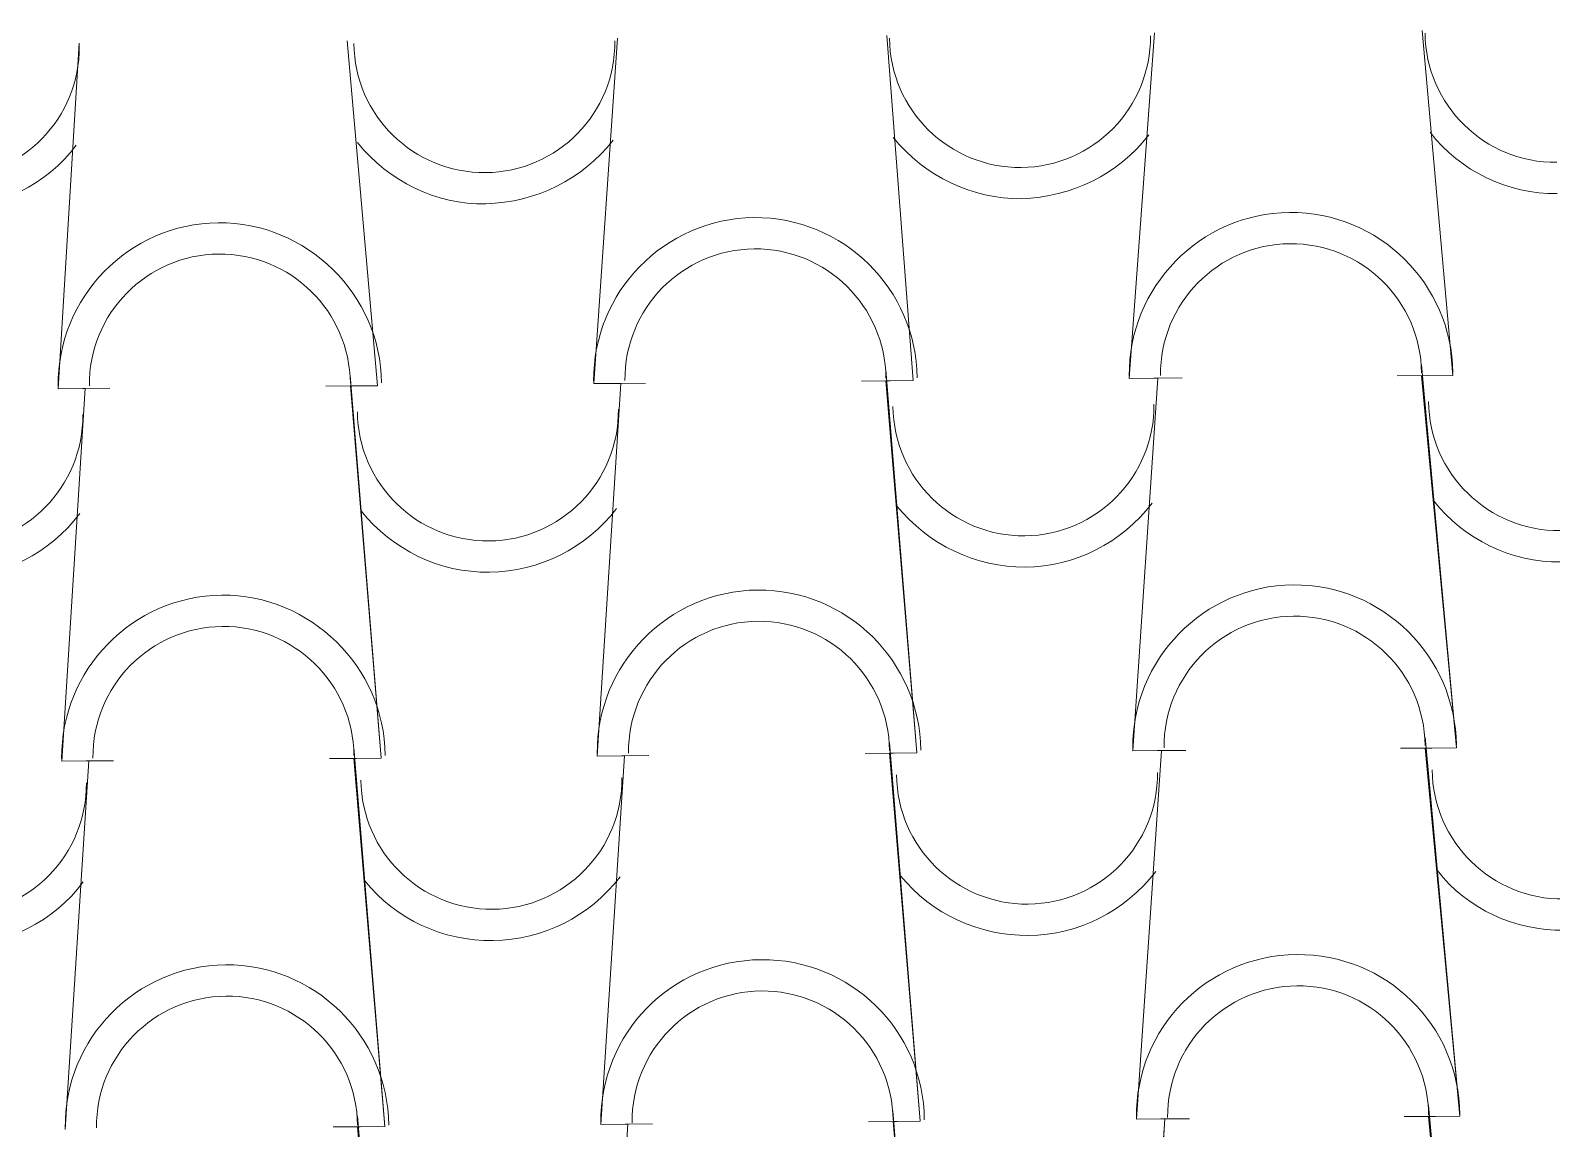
# Model space of a CAD drawing. Header units: millimetres. Extents: x 36985 to 49607, y -23856 to -17842.
# Drawn here: x 44592 to 45503, y -19212 to -18554 of the extents above; entities that cross this region are included whole.
import ezdxf

# ---------------------------------------------------------------- set-up
doc = ezdxf.new("R2010")
doc.units = ezdxf.units.MM
doc.layers.add('A-COB-___-___-EXI', color=250, linetype='Continuous', lineweight=25)

msp = doc.modelspace()

# ---------------------------------------------------------------- linework, layer by layer
at = {"layer": 'A-COB-___-___-EXI', "color": 18, "lineweight": 9}
for p, q in [((45265.05, -18762.49), (45282.15, -18762.33)), ((45429.57, -18760.91), (45410.84, -18761.09)), ((45425.5, -18760.95), (45444.23, -18760.77)), ((44623.26, -18768.66), (44639.55, -18768.51)), ((44785.34, -18767.11), (44769.05, -18767.26)), ((44625.4, -18991.82), (44641.69, -18991.67)), ((44946.3, -18988.74), (44962.59, -18988.58)), ((44789.6, -19210.98), (44773.31, -19211.14)), ((44787.97, -19211), (44804.26, -19210.84)), ((44948.42, -19209.46), (44964.71, -19209.3)), ((45111.31, -19207.89), (45094.21, -19208.05)), ((45256.78, -19427.23), (45271.76, -19206.35))]:
    msp.add_line(p, q, dxfattribs=at)
at = {"layer": 'A-COB-___-___-EXI', "color": 18, "lineweight": 9, "flags": 128}
for points in [[(45265.5, -18555.6), (45250.39, -18762.63), (45267.49, -18762.47), (45250.39, -18762.63), (45265.5, -18555.6), (45250.39, -18762.63), (45267.49, -18762.47), (45252.54, -18985.79), (45269.64, -18985.63), (45252.54, -18985.79), (45269.64, -18985.63), (45254.66, -19206.51), (45271.76, -19206.35), (45256.78, -19427.23), (45271.76, -19206.35), (45254.66, -19206.51), (45271.76, -19206.35), (45254.66, -19206.51)], [(45425.95, -18554.05), (45444.23, -18760.77), (45425.5, -18760.95), (45444.23, -18760.77), (45425.5, -18760.95), (45444.23, -18760.77), (45425.95, -18554.05), (45444.23, -18760.77), (45425.5, -18760.95), (45446.38, -18983.93), (45427.64, -18984.11), (45446.38, -18983.93), (45427.64, -18984.11), (45446.38, -18983.93), (45427.64, -18984.11), (45446.38, -18983.93), (45427.64, -18984.11), (45446.38, -18983.93), (45427.64, -18984.11), (45446.38, -18983.93), (45425.44, -18754.43), (45446.38, -18983.93), (45427.64, -18984.11), (45448.5, -19204.65), (45429.77, -19204.83), (45448.5, -19204.65), (45429.77, -19204.83), (45448.5, -19204.65), (45427.64, -18984.11), (45446.38, -18983.93), (45427.64, -18984.11)], [(44612.87, -19212.68), (44627.03, -18991.81), (44610.74, -18991.97), (44624.89, -18768.65), (44608.6, -18768.8), (44621.27, -18561.79), (44608.6, -18768.8), (44624.89, -18768.65), (44610.74, -18991.97), (44627.03, -18991.81), (44610.74, -18991.97)], [(44806.39, -19431.56), (44787.91, -19204.48), (44806.39, -19431.56), (44787.97, -19211), (44804.26, -19210.84), (44785.79, -18983.77), (44804.26, -19210.84), (44787.97, -19211), (44804.26, -19210.84), (44787.97, -19211), (44804.26, -19210.84), (44785.85, -18990.28), (44802.14, -18990.13), (44785.85, -18990.28), (44802.14, -18990.13), (44785.85, -18990.28), (44802.14, -18990.13), (44783.71, -18767.12), (44800, -18766.96), (44781.72, -18560.25), (44800, -18766.96), (44783.71, -18767.12), (44800, -18766.96), (44783.71, -18767.12)], [(44943.79, -18558.69), (44929.49, -18765.72), (44945.78, -18765.56), (44929.49, -18765.72), (44943.79, -18558.69), (44929.49, -18765.72), (44945.78, -18765.56), (44931.64, -18988.88), (44947.93, -18988.72), (44931.64, -18988.88), (44947.93, -18988.72), (44933.76, -19209.6), (44950.05, -19209.44), (44935.88, -19430.32), (44950.05, -19209.44), (44933.76, -19209.6), (44950.05, -19209.44), (44933.76, -19209.6), (44950.05, -19209.44), (44935.88, -19430.32), (44950.05, -19209.44), (44933.76, -19209.6), (44947.93, -18988.72), (44931.64, -18988.88), (44945.78, -18765.56), (44929.49, -18765.72), (44943.79, -18558.69), (44929.49, -18765.72), (44945.78, -18765.56), (44929.49, -18765.72), (44945.78, -18765.56), (44931.64, -18988.88), (44947.93, -18988.72), (44933.76, -19209.6), (44950.05, -19209.44), (44933.76, -19209.6), (44947.93, -18988.72), (44931.64, -18988.88), (44947.93, -18988.72), (44931.64, -18988.88), (44947.93, -18988.72)], [(45105.06, -18557.14), (45120.89, -18763.88), (45104.6, -18764.04), (45120.89, -18763.88), (45105.06, -18557.14), (45120.89, -18763.88), (45104.6, -18764.04), (45123.04, -18987.04), (45106.75, -18987.2), (45123.04, -18987.04), (45106.75, -18987.2), (45123.04, -18987.04), (45106.75, -18987.2), (45123.04, -18987.04), (45106.75, -18987.2), (45125.16, -19207.76), (45108.87, -19207.91), (45125.16, -19207.76), (45108.87, -19207.91), (45125.16, -19207.76), (45106.69, -18980.68), (45125.16, -19207.76), (45108.87, -19207.91), (45127.28, -19428.47), (45108.81, -19201.4), (45127.28, -19428.47), (45108.81, -19201.4)], [(44785.85, -18990.28), (44802.14, -18990.13), (44783.64, -18760.61), (44802.14, -18990.13), (44785.85, -18990.28), (44802.14, -18990.13), (44785.85, -18990.28), (44802.14, -18990.13), (44783.64, -18760.61)], [(44945.78, -18765.56), (44931.64, -18988.88), (44947.93, -18988.72), (44931.64, -18988.88), (44945.78, -18765.56), (44929.49, -18765.72), (44945.78, -18765.56), (44929.49, -18765.72)], [(45120.89, -18763.88), (45104.6, -18764.04), (45120.89, -18763.88), (45104.6, -18764.04), (45123.04, -18987.04), (45106.75, -18987.2), (45123.04, -18987.04), (45106.75, -18987.2), (45123.04, -18987.04), (45104.54, -18757.52), (45123.04, -18987.04), (45106.75, -18987.2), (45123.04, -18987.04), (45104.54, -18757.52)], [(45250.39, -18762.63), (45267.49, -18762.47), (45250.39, -18762.63), (45267.49, -18762.47), (45252.54, -18985.79), (45269.64, -18985.63), (45254.66, -19206.51), (45271.76, -19206.35), (45254.66, -19206.51), (45269.64, -18985.63), (45252.54, -18985.79), (45269.64, -18985.63), (45252.54, -18985.79)], [(45269.64, -18985.63), (45252.54, -18985.79), (45269.64, -18985.63), (45254.66, -19206.51), (45271.76, -19206.35), (45254.66, -19206.51), (45271.76, -19206.35), (45256.78, -19427.23), (45271.76, -19206.35), (45254.66, -19206.51), (45269.64, -18985.63), (45252.54, -18985.79), (45269.64, -18985.63), (45252.54, -18985.79), (45267.49, -18762.47)], [(44612.87, -19212.68), (44627.03, -18991.81), (44610.74, -18991.97), (44627.03, -18991.81), (44610.74, -18991.97), (44624.89, -18768.65), (44608.6, -18768.8), (44624.89, -18768.65), (44608.6, -18768.8), (44624.89, -18768.65), (44610.74, -18991.97), (44627.03, -18991.81), (44610.74, -18991.97), (44627.03, -18991.81), (44612.87, -19212.68)], [(45106.69, -18980.68), (45125.16, -19207.76), (45108.87, -19207.91), (45125.16, -19207.76), (45108.87, -19207.91)], [(45429.7, -19198.31), (45450.62, -19425.37), (45429.77, -19204.83), (45448.5, -19204.65), (45427.58, -18977.6), (45448.5, -19204.65), (45427.58, -18977.6)], [(44787.48, -18990.27), (44771.19, -18990.42), (44787.48, -18990.27), (44771.19, -18990.42)], [(45092.09, -18987.34), (45109.19, -18987.17), (45092.09, -18987.34), (45109.19, -18987.17), (45092.09, -18987.34), (45109.19, -18987.17)], [(45450.62, -19425.37), (45429.7, -19198.31), (45450.62, -19425.37), (45429.77, -19204.83), (45448.5, -19204.65), (45429.77, -19204.83), (45448.5, -19204.65), (45429.77, -19204.83), (45448.5, -19204.65)]]:
    msp.add_lwpolyline(points, dxfattribs=at)
for points in [[(44621.27, -18561.79), (44608.6, -18768.8), (44624.89, -18768.65), (44608.6, -18768.8)], [(44781.72, -18560.25), (44800, -18766.96), (44783.71, -18767.12), (44800, -18766.96), (44783.71, -18767.12), (44800, -18766.96)], [(45105.06, -18557.14), (45120.89, -18763.88), (45104.6, -18764.04), (45120.89, -18763.88), (45104.6, -18764.04), (45120.89, -18763.88)], [(44960.44, -18765.42), (44944.15, -18765.58)], [(45089.94, -18764.18), (45107.05, -18764.01)], [(45412.98, -18984.25), (45431.72, -18984.07), (45412.98, -18984.25), (45431.72, -18984.07)], [(45284.3, -18985.49), (45267.2, -18985.65)], [(45286.42, -19206.21), (45269.32, -19206.37)], [(45415.11, -19204.97), (45433.84, -19204.79)]]:
    msp.add_lwpolyline(points, close=True, dxfattribs=at)
at = {"layer": 'A-COB-___-___-EXI', "color": 18, "lineweight": 9}
for points in [[(45427.6, -18555.67), (45428.01, -18598.83), (45463.37, -18633.52), (45506.54, -18633.1)], [(45427.6, -18555.67), (45428.01, -18598.83), (45463.37, -18633.52), (45506.54, -18633.1)], [(44785.81, -18561.84), (44786.22, -18605.01), (44821.58, -18639.69), (44864.75, -18639.27)], [(44785.81, -18561.84), (44786.22, -18605.01), (44821.58, -18639.69), (44864.75, -18639.27)], [(44785.81, -18561.84), (44786.22, -18605.01), (44821.58, -18639.69), (44864.75, -18639.27)], [(45106.7, -18558.75), (45107.12, -18601.92), (45142.47, -18636.6), (45185.64, -18636.19)], [(45106.7, -18558.75), (45107.12, -18601.92), (45142.47, -18636.6), (45185.64, -18636.19)], [(45106.7, -18558.75), (45107.12, -18601.92), (45142.47, -18636.6), (45185.64, -18636.19)], [(45108.9, -18618.19), (45127.86, -18641.63), (45156.5, -18655.2), (45185.82, -18654.92)], [(45108.9, -18618.19), (45127.86, -18641.63), (45156.5, -18655.2), (45185.82, -18654.92)], [(45108.9, -18618.19), (45127.86, -18641.63), (45156.5, -18655.2), (45185.82, -18654.92)], [(45430.61, -18615.1), (45448.76, -18638.55), (45477.4, -18652.12), (45506.72, -18651.84)], [(45430.61, -18615.1), (45448.76, -18638.55), (45477.4, -18652.12), (45506.72, -18651.84)], [(44788.01, -18621.28), (44806.97, -18644.72), (44834.79, -18658.3), (44864.93, -18658.01)], [(44788.01, -18621.28), (44806.97, -18644.72), (44834.79, -18658.3), (44864.93, -18658.01)], [(44788.01, -18621.28), (44806.97, -18644.72), (44834.79, -18658.3), (44864.93, -18658.01)], [(45444.21, -18759.14), (45443.71, -18706.2), (45400.12, -18662.64), (45346.36, -18663.15)], [(45444.21, -18759.14), (45443.71, -18706.2), (45400.12, -18662.64), (45346.36, -18663.15)], [(45444.21, -18759.14), (45443.71, -18706.2), (45400.12, -18662.64), (45346.36, -18663.15)], [(45444.21, -18759.14), (45443.71, -18706.2), (45400.12, -18662.64), (45346.36, -18663.15)], [(45444.21, -18759.14), (45443.71, -18706.2), (45400.12, -18662.64), (45346.36, -18663.15)], [(45444.21, -18759.14), (45443.71, -18706.2), (45400.12, -18662.64), (45346.36, -18663.15)], [(44802.42, -18765.31), (44801.91, -18712.37), (44757.51, -18668.81), (44704.57, -18669.32)], [(44802.42, -18765.31), (44801.91, -18712.37), (44757.51, -18668.81), (44704.57, -18669.32)], [(44802.42, -18765.31), (44801.91, -18712.37), (44757.51, -18668.81), (44704.57, -18669.32)], [(44802.42, -18765.31), (44801.91, -18712.37), (44757.51, -18668.81), (44704.57, -18669.32)], [(44802.42, -18765.31), (44801.91, -18712.37), (44757.51, -18668.81), (44704.57, -18669.32)], [(44802.42, -18765.31), (44801.91, -18712.37), (44757.51, -18668.81), (44704.57, -18669.32)], [(44802.42, -18765.31), (44801.91, -18712.37), (44757.51, -18668.81), (44704.57, -18669.32)], [(44802.42, -18765.31), (44801.91, -18712.37), (44757.51, -18668.81), (44704.57, -18669.32)], [(45123.32, -18762.23), (45122.81, -18709.29), (45079.22, -18665.72), (45025.47, -18666.24)], [(45123.32, -18762.23), (45122.81, -18709.29), (45079.22, -18665.72), (45025.47, -18666.24)], [(45123.32, -18762.23), (45122.81, -18709.29), (45079.22, -18665.72), (45025.47, -18666.24)], [(45123.32, -18762.23), (45122.81, -18709.29), (45079.22, -18665.72), (45025.47, -18666.24)], [(45123.32, -18762.23), (45122.81, -18709.29), (45079.22, -18665.72), (45025.47, -18666.24)], [(45123.32, -18762.23), (45122.81, -18709.29), (45079.22, -18665.72), (45025.47, -18666.24)], [(45123.32, -18762.23), (45122.81, -18709.29), (45079.22, -18665.72), (45025.47, -18666.24)], [(45123.32, -18762.23), (45122.81, -18709.29), (45079.22, -18665.72), (45025.47, -18666.24)], [(45123.32, -18762.23), (45122.81, -18709.29), (45079.22, -18665.72), (45025.47, -18666.24)], [(45123.32, -18762.23), (45122.81, -18709.29), (45079.22, -18665.72), (45025.47, -18666.24)], [(45425.48, -18759.32), (45425.07, -18716.15), (45389.71, -18681.47), (45346.54, -18681.89)], [(45425.48, -18759.32), (45425.07, -18716.15), (45389.71, -18681.47), (45346.54, -18681.89)], [(45425.48, -18759.32), (45425.07, -18716.15), (45389.71, -18681.47), (45346.54, -18681.89)], [(45425.48, -18759.32), (45425.07, -18716.15), (45389.71, -18681.47), (45346.54, -18681.89)], [(45425.48, -18759.32), (45425.07, -18716.15), (45389.71, -18681.47), (45346.54, -18681.89)], [(45425.48, -18759.32), (45425.07, -18716.15), (45389.71, -18681.47), (45346.54, -18681.89)], [(44783.69, -18765.49), (44783.28, -18722.33), (44747.92, -18687.64), (44704.75, -18688.06)], [(44783.69, -18765.49), (44783.28, -18722.33), (44747.92, -18687.64), (44704.75, -18688.06)], [(44783.69, -18765.49), (44783.28, -18722.33), (44747.92, -18687.64), (44704.75, -18688.06)], [(44783.69, -18765.49), (44783.28, -18722.33), (44747.92, -18687.64), (44704.75, -18688.06)], [(44783.69, -18765.49), (44783.28, -18722.33), (44747.92, -18687.64), (44704.75, -18688.06)], [(44783.69, -18765.49), (44783.28, -18722.33), (44747.92, -18687.64), (44704.75, -18688.06)], [(44783.69, -18765.49), (44783.28, -18722.33), (44747.92, -18687.64), (44704.75, -18688.06)], [(44783.69, -18765.49), (44783.28, -18722.33), (44747.92, -18687.64), (44704.75, -18688.06)], [(45104.59, -18762.41), (45104.17, -18719.24), (45068.81, -18684.56), (45025.65, -18684.97)], [(45104.59, -18762.41), (45104.17, -18719.24), (45068.81, -18684.56), (45025.65, -18684.97)], [(45104.59, -18762.41), (45104.17, -18719.24), (45068.81, -18684.56), (45025.65, -18684.97)], [(45104.59, -18762.41), (45104.17, -18719.24), (45068.81, -18684.56), (45025.65, -18684.97)], [(45104.59, -18762.41), (45104.17, -18719.24), (45068.81, -18684.56), (45025.65, -18684.97)], [(45104.59, -18762.41), (45104.17, -18719.24), (45068.81, -18684.56), (45025.65, -18684.97)], [(45104.59, -18762.41), (45104.17, -18719.24), (45068.81, -18684.56), (45025.65, -18684.97)], [(45104.59, -18762.41), (45104.17, -18719.24), (45068.81, -18684.56), (45025.65, -18684.97)], [(45104.59, -18762.41), (45104.17, -18719.24), (45068.81, -18684.56), (45025.65, -18684.97)], [(45104.59, -18762.41), (45104.17, -18719.24), (45068.81, -18684.56), (45025.65, -18684.97)], [(44787.93, -18782.56), (44788.34, -18825.72), (44823.7, -18860.41), (44866.87, -18859.99)], [(44787.93, -18782.56), (44788.34, -18825.72), (44823.7, -18860.41), (44866.87, -18859.99)], [(45108.82, -18779.47), (45109.24, -18822.64), (45144.6, -18857.32), (45187.76, -18856.91)], [(45429.72, -18776.39), (45430.13, -18819.55), (45465.49, -18854.24), (45508.66, -18853.82)], [(45432.73, -18835.82), (45450.88, -18859.26), (45479.52, -18872.84), (45508.84, -18872.55)], [(45432.73, -18835.82), (45450.88, -18859.26), (45479.52, -18872.84), (45508.84, -18872.55)], [(44790.13, -18842), (44809.09, -18865.44), (44836.91, -18879.01), (44867.05, -18878.72)], [(44790.13, -18842), (44809.09, -18865.44), (44836.91, -18879.01), (44867.05, -18878.72)], [(44790.13, -18842), (44809.09, -18865.44), (44836.91, -18879.01), (44867.05, -18878.72)], [(45111.02, -18838.91), (45129.98, -18862.35), (45158.62, -18875.92), (45187.94, -18875.64)], [(45111.02, -18838.91), (45129.98, -18862.35), (45158.62, -18875.92), (45187.94, -18875.64)], [(45111.02, -18838.91), (45129.98, -18862.35), (45158.62, -18875.92), (45187.94, -18875.64)], [(44804.57, -18988.47), (44804.06, -18935.53), (44759.66, -18891.98), (44706.72, -18892.48)], [(44804.57, -18988.47), (44804.06, -18935.53), (44759.66, -18891.98), (44706.72, -18892.48)], [(44804.57, -18988.47), (44804.06, -18935.53), (44759.66, -18891.98), (44706.72, -18892.48)], [(44804.57, -18988.47), (44804.06, -18935.53), (44759.66, -18891.98), (44706.72, -18892.48)], [(44804.57, -18988.47), (44804.06, -18935.53), (44759.66, -18891.98), (44706.72, -18892.48)], [(44804.57, -18988.47), (44804.06, -18935.53), (44759.66, -18891.98), (44706.72, -18892.48)], [(44804.57, -18988.47), (44804.06, -18935.53), (44759.66, -18891.98), (44706.72, -18892.48)], [(44804.57, -18988.47), (44804.06, -18935.53), (44759.66, -18891.98), (44706.72, -18892.48)], [(44804.57, -18988.47), (44804.06, -18935.53), (44759.66, -18891.98), (44706.72, -18892.48)], [(44804.57, -18988.47), (44804.06, -18935.53), (44759.66, -18891.98), (44706.72, -18892.48)], [(45125.47, -18985.39), (45124.96, -18932.45), (45081.37, -18888.88), (45027.61, -18889.4)], [(45125.47, -18985.39), (45124.96, -18932.45), (45081.37, -18888.88), (45027.61, -18889.4)], [(45125.47, -18985.39), (45124.96, -18932.45), (45081.37, -18888.88), (45027.61, -18889.4)], [(45125.47, -18985.39), (45124.96, -18932.45), (45081.37, -18888.88), (45027.61, -18889.4)], [(45125.47, -18985.39), (45124.96, -18932.45), (45081.37, -18888.88), (45027.61, -18889.4)], [(45125.47, -18985.39), (45124.96, -18932.45), (45081.37, -18888.88), (45027.61, -18889.4)], [(45125.47, -18985.39), (45124.96, -18932.45), (45081.37, -18888.88), (45027.61, -18889.4)], [(45125.47, -18985.39), (45124.96, -18932.45), (45081.37, -18888.88), (45027.61, -18889.4)], [(45125.47, -18985.39), (45124.96, -18932.45), (45081.37, -18888.88), (45027.61, -18889.4)], [(45125.47, -18985.39), (45124.96, -18932.45), (45081.37, -18888.88), (45027.61, -18889.4)], [(45125.47, -18985.39), (45124.96, -18932.45), (45081.37, -18888.88), (45027.61, -18889.4)], [(45125.47, -18985.39), (45124.96, -18932.45), (45081.37, -18888.88), (45027.61, -18889.4)], [(45125.47, -18985.39), (45124.96, -18932.45), (45081.37, -18888.88), (45027.61, -18889.4)], [(45446.36, -18982.3), (45445.85, -18929.36), (45402.26, -18885.8), (45348.51, -18886.31)], [(45446.36, -18982.3), (45445.85, -18929.36), (45402.26, -18885.8), (45348.51, -18886.31)], [(45446.36, -18982.3), (45445.85, -18929.36), (45402.26, -18885.8), (45348.51, -18886.31)], [(45446.36, -18982.3), (45445.85, -18929.36), (45402.26, -18885.8), (45348.51, -18886.31)], [(45446.36, -18982.3), (45445.85, -18929.36), (45402.26, -18885.8), (45348.51, -18886.31)], [(45446.36, -18982.3), (45445.85, -18929.36), (45402.26, -18885.8), (45348.51, -18886.31)], [(45446.36, -18982.3), (45445.85, -18929.36), (45402.26, -18885.8), (45348.51, -18886.31)], [(45446.36, -18982.3), (45445.85, -18929.36), (45402.26, -18885.8), (45348.51, -18886.31)], [(45446.36, -18982.3), (45445.85, -18929.36), (45402.26, -18885.8), (45348.51, -18886.31)], [(45446.36, -18982.3), (45445.85, -18929.36), (45402.26, -18885.8), (45348.51, -18886.31)], [(45446.36, -18982.3), (45445.85, -18929.36), (45402.26, -18885.8), (45348.51, -18886.31)], [(45446.36, -18982.3), (45445.85, -18929.36), (45402.26, -18885.8), (45348.51, -18886.31)], [(45446.36, -18982.3), (45445.85, -18929.36), (45402.26, -18885.8), (45348.51, -18886.31)], [(44785.84, -18988.65), (44785.42, -18945.49), (44750.06, -18910.8), (44706.9, -18911.22)], [(44785.84, -18988.65), (44785.42, -18945.49), (44750.06, -18910.8), (44706.9, -18911.22)], [(44785.84, -18988.65), (44785.42, -18945.49), (44750.06, -18910.8), (44706.9, -18911.22)], [(44785.84, -18988.65), (44785.42, -18945.49), (44750.06, -18910.8), (44706.9, -18911.22)], [(44785.84, -18988.65), (44785.42, -18945.49), (44750.06, -18910.8), (44706.9, -18911.22)], [(44785.84, -18988.65), (44785.42, -18945.49), (44750.06, -18910.8), (44706.9, -18911.22)], [(44785.84, -18988.65), (44785.42, -18945.49), (44750.06, -18910.8), (44706.9, -18911.22)], [(44785.84, -18988.65), (44785.42, -18945.49), (44750.06, -18910.8), (44706.9, -18911.22)], [(44785.84, -18988.65), (44785.42, -18945.49), (44750.06, -18910.8), (44706.9, -18911.22)], [(44785.84, -18988.65), (44785.42, -18945.49), (44750.06, -18910.8), (44706.9, -18911.22)], [(45106.73, -18985.57), (45106.32, -18942.4), (45070.96, -18907.72), (45027.79, -18908.13)], [(45106.73, -18985.57), (45106.32, -18942.4), (45070.96, -18907.72), (45027.79, -18908.13)], [(45106.73, -18985.57), (45106.32, -18942.4), (45070.96, -18907.72), (45027.79, -18908.13)], [(45106.73, -18985.57), (45106.32, -18942.4), (45070.96, -18907.72), (45027.79, -18908.13)], [(45106.73, -18985.57), (45106.32, -18942.4), (45070.96, -18907.72), (45027.79, -18908.13)], [(45106.73, -18985.57), (45106.32, -18942.4), (45070.96, -18907.72), (45027.79, -18908.13)], [(45106.73, -18985.57), (45106.32, -18942.4), (45070.96, -18907.72), (45027.79, -18908.13)], [(45106.73, -18985.57), (45106.32, -18942.4), (45070.96, -18907.72), (45027.79, -18908.13)], [(45106.73, -18985.57), (45106.32, -18942.4), (45070.96, -18907.72), (45027.79, -18908.13)], [(45106.73, -18985.57), (45106.32, -18942.4), (45070.96, -18907.72), (45027.79, -18908.13)], [(45106.73, -18985.57), (45106.32, -18942.4), (45070.96, -18907.72), (45027.79, -18908.13)], [(45106.73, -18985.57), (45106.32, -18942.4), (45070.96, -18907.72), (45027.79, -18908.13)], [(45106.73, -18985.57), (45106.32, -18942.4), (45070.96, -18907.72), (45027.79, -18908.13)], [(45427.63, -18982.48), (45427.21, -18939.32), (45391.85, -18904.63), (45348.69, -18905.05)], [(45427.63, -18982.48), (45427.21, -18939.32), (45391.85, -18904.63), (45348.69, -18905.05)], [(45427.63, -18982.48), (45427.21, -18939.32), (45391.85, -18904.63), (45348.69, -18905.05)], [(45427.63, -18982.48), (45427.21, -18939.32), (45391.85, -18904.63), (45348.69, -18905.05)], [(45427.63, -18982.48), (45427.21, -18939.32), (45391.85, -18904.63), (45348.69, -18905.05)], [(45427.63, -18982.48), (45427.21, -18939.32), (45391.85, -18904.63), (45348.69, -18905.05)], [(45427.63, -18982.48), (45427.21, -18939.32), (45391.85, -18904.63), (45348.69, -18905.05)], [(45427.63, -18982.48), (45427.21, -18939.32), (45391.85, -18904.63), (45348.69, -18905.05)], [(45427.63, -18982.48), (45427.21, -18939.32), (45391.85, -18904.63), (45348.69, -18905.05)], [(45427.63, -18982.48), (45427.21, -18939.32), (45391.85, -18904.63), (45348.69, -18905.05)], [(45427.63, -18982.48), (45427.21, -18939.32), (45391.85, -18904.63), (45348.69, -18905.05)], [(45427.63, -18982.48), (45427.21, -18939.32), (45391.85, -18904.63), (45348.69, -18905.05)], [(45427.63, -18982.48), (45427.21, -18939.32), (45391.85, -18904.63), (45348.69, -18905.05)], [(45110.95, -19000.19), (45111.36, -19043.35), (45146.72, -19078.04), (45189.89, -19077.62)], [(45110.95, -19000.19), (45111.36, -19043.35), (45146.72, -19078.04), (45189.89, -19077.62)], [(45431.84, -18997.1), (45432.26, -19040.27), (45467.61, -19074.95), (45510.78, -19074.54)], [(44790.05, -19003.27), (44790.47, -19046.44), (44825.82, -19081.12), (44868.99, -19080.71)], [(45434.86, -19057.35), (45453.01, -19080.8), (45481.64, -19093.55), (45510.96, -19093.27)], [(44792.26, -19063.53), (44811.22, -19086.97), (44839.03, -19099.73), (44869.17, -19099.44)], [(45113.15, -19060.44), (45132.11, -19083.88), (45160.75, -19096.64), (45190.07, -19096.36)], [(45113.15, -19060.44), (45132.11, -19083.88), (45160.75, -19096.64), (45190.07, -19096.36)], [(45127.6, -19206.92), (45127.08, -19153.17), (45083.5, -19110.41), (45029.74, -19110.93)], [(45127.6, -19206.92), (45127.08, -19153.17), (45083.5, -19110.41), (45029.74, -19110.93)], [(45127.6, -19206.92), (45127.08, -19153.17), (45083.5, -19110.41), (45029.74, -19110.93)], [(45127.6, -19206.92), (45127.08, -19153.17), (45083.5, -19110.41), (45029.74, -19110.93)], [(45127.6, -19206.92), (45127.08, -19153.17), (45083.5, -19110.41), (45029.74, -19110.93)], [(45127.6, -19206.92), (45127.08, -19153.17), (45083.5, -19110.41), (45029.74, -19110.93)], [(45127.6, -19206.92), (45127.08, -19153.17), (45083.5, -19110.41), (45029.74, -19110.93)], [(45127.6, -19206.92), (45127.08, -19153.17), (45083.5, -19110.41), (45029.74, -19110.93)], [(45448.49, -19203.83), (45447.97, -19150.08), (45404.39, -19107.33), (45350.64, -19107.85)], [(45448.49, -19203.83), (45447.97, -19150.08), (45404.39, -19107.33), (45350.64, -19107.85)], [(45448.49, -19203.83), (45447.97, -19150.08), (45404.39, -19107.33), (45350.64, -19107.85)], [(45448.49, -19203.83), (45447.97, -19150.08), (45404.39, -19107.33), (45350.64, -19107.85)], [(45448.49, -19203.83), (45447.97, -19150.08), (45404.39, -19107.33), (45350.64, -19107.85)], [(45448.49, -19203.83), (45447.97, -19150.08), (45404.39, -19107.33), (45350.64, -19107.85)], [(45448.49, -19203.83), (45447.97, -19150.08), (45404.39, -19107.33), (45350.64, -19107.85)], [(45448.49, -19203.83), (45447.97, -19150.08), (45404.39, -19107.33), (45350.64, -19107.85)], [(45448.49, -19203.83), (45447.97, -19150.08), (45404.39, -19107.33), (45350.64, -19107.85)], [(45448.49, -19203.83), (45447.97, -19150.08), (45404.39, -19107.33), (45350.64, -19107.85)], [(44806.7, -19210), (44806.18, -19156.25), (44761.79, -19113.51), (44708.85, -19114.02)], [(44806.7, -19210), (44806.18, -19156.25), (44761.79, -19113.51), (44708.85, -19114.02)], [(44806.7, -19210), (44806.18, -19156.25), (44761.79, -19113.51), (44708.85, -19114.02)], [(44806.7, -19210), (44806.18, -19156.25), (44761.79, -19113.51), (44708.85, -19114.02)], [(44806.7, -19210), (44806.18, -19156.25), (44761.79, -19113.51), (44708.85, -19114.02)], [(44806.7, -19210), (44806.18, -19156.25), (44761.79, -19113.51), (44708.85, -19114.02)], [(45108.86, -19207.1), (45108.45, -19163.93), (45073.09, -19129.25), (45029.92, -19129.66)], [(45108.86, -19207.1), (45108.45, -19163.93), (45073.09, -19129.25), (45029.92, -19129.66)], [(45108.86, -19207.1), (45108.45, -19163.93), (45073.09, -19129.25), (45029.92, -19129.66)], [(45108.86, -19207.1), (45108.45, -19163.93), (45073.09, -19129.25), (45029.92, -19129.66)], [(45108.86, -19207.1), (45108.45, -19163.93), (45073.09, -19129.25), (45029.92, -19129.66)], [(45108.86, -19207.1), (45108.45, -19163.93), (45073.09, -19129.25), (45029.92, -19129.66)], [(45108.86, -19207.1), (45108.45, -19163.93), (45073.09, -19129.25), (45029.92, -19129.66)], [(45108.86, -19207.1), (45108.45, -19163.93), (45073.09, -19129.25), (45029.92, -19129.66)], [(45429.76, -19204.01), (45429.34, -19160.85), (45393.98, -19126.16), (45350.82, -19126.58)], [(45429.76, -19204.01), (45429.34, -19160.85), (45393.98, -19126.16), (45350.82, -19126.58)], [(45429.76, -19204.01), (45429.34, -19160.85), (45393.98, -19126.16), (45350.82, -19126.58)], [(45429.76, -19204.01), (45429.34, -19160.85), (45393.98, -19126.16), (45350.82, -19126.58)], [(45429.76, -19204.01), (45429.34, -19160.85), (45393.98, -19126.16), (45350.82, -19126.58)], [(45429.76, -19204.01), (45429.34, -19160.85), (45393.98, -19126.16), (45350.82, -19126.58)], [(45429.76, -19204.01), (45429.34, -19160.85), (45393.98, -19126.16), (45350.82, -19126.58)], [(45429.76, -19204.01), (45429.34, -19160.85), (45393.98, -19126.16), (45350.82, -19126.58)], [(45429.76, -19204.01), (45429.34, -19160.85), (45393.98, -19126.16), (45350.82, -19126.58)], [(45429.76, -19204.01), (45429.34, -19160.85), (45393.98, -19126.16), (45350.82, -19126.58)], [(44787.97, -19210.18), (44787.55, -19167.02), (44752.19, -19132.33), (44709.03, -19132.75)], [(44787.97, -19210.18), (44787.55, -19167.02), (44752.19, -19132.33), (44709.03, -19132.75)], [(44787.97, -19210.18), (44787.55, -19167.02), (44752.19, -19132.33), (44709.03, -19132.75)], [(44787.97, -19210.18), (44787.55, -19167.02), (44752.19, -19132.33), (44709.03, -19132.75)], [(44787.97, -19210.18), (44787.55, -19167.02), (44752.19, -19132.33), (44709.03, -19132.75)], [(44787.97, -19210.18), (44787.55, -19167.02), (44752.19, -19132.33), (44709.03, -19132.75)]]:
    msp.add_open_spline(points, degree=3, dxfattribs=at)
for points in [[(44543.85, -18642.36), (44543.85, -18642.36), (44587.02, -18641.95), (44621.7, -18606.59), (44621.29, -18563.42)], [(44543.85, -18642.36), (44543.85, -18642.36), (44587.02, -18641.95), (44621.7, -18606.59), (44621.29, -18563.42)], [(44864.75, -18639.27), (44864.75, -18639.27), (44907.91, -18638.86), (44942.6, -18603.5), (44942.18, -18560.34)], [(44864.75, -18639.27), (44864.75, -18639.27), (44907.91, -18638.86), (44942.6, -18603.5), (44942.18, -18560.34)], [(44864.75, -18639.27), (44864.75, -18639.27), (44907.91, -18638.86), (44942.6, -18603.5), (44942.18, -18560.34)], [(45185.64, -18636.19), (45185.64, -18636.19), (45228.81, -18635.77), (45263.49, -18600.42), (45263.08, -18557.25)], [(45185.64, -18636.19), (45185.64, -18636.19), (45228.81, -18635.77), (45263.49, -18600.42), (45263.08, -18557.25)], [(45185.64, -18636.19), (45185.64, -18636.19), (45228.81, -18635.77), (45263.49, -18600.42), (45263.08, -18557.25)], [(44864.93, -18658.01), (44864.93, -18658.01), (44895.05, -18656.9), (44922.62, -18643.61), (44941.12, -18619.81)], [(44864.93, -18658.01), (44864.93, -18658.01), (44895.05, -18656.9), (44922.62, -18643.61), (44941.12, -18619.81)], [(44864.93, -18658.01), (44864.93, -18658.01), (44895.05, -18656.9), (44922.62, -18643.61), (44941.12, -18619.81)], [(45185.82, -18654.92), (45185.82, -18654.92), (45215.95, -18653.82), (45243.51, -18640.52), (45262.02, -18616.72)], [(45185.82, -18654.92), (45185.82, -18654.92), (45215.95, -18653.82), (45243.51, -18640.52), (45262.02, -18616.72)], [(45185.82, -18654.92), (45185.82, -18654.92), (45215.95, -18653.82), (45243.51, -18640.52), (45262.02, -18616.72)], [(44544.03, -18661.09), (44544.03, -18661.09), (44573.34, -18660), (44601.72, -18646.69), (44619.41, -18622.9)], [(44544.03, -18661.09), (44544.03, -18661.09), (44573.34, -18660), (44601.72, -18646.69), (44619.41, -18622.9)], [(45346.36, -18663.15), (45346.36, -18663.15), (45292.61, -18663.67), (45249.87, -18708.07), (45250.37, -18761)], [(45346.36, -18663.15), (45346.36, -18663.15), (45292.61, -18663.67), (45249.87, -18708.07), (45250.37, -18761)], [(45346.36, -18663.15), (45346.36, -18663.15), (45292.61, -18663.67), (45249.87, -18708.07), (45250.37, -18761)], [(45346.36, -18663.15), (45346.36, -18663.15), (45292.61, -18663.67), (45249.87, -18708.07), (45250.37, -18761)], [(45346.36, -18663.15), (45346.36, -18663.15), (45292.61, -18663.67), (45249.87, -18708.07), (45250.37, -18761)], [(45346.36, -18663.15), (45346.36, -18663.15), (45292.61, -18663.67), (45249.87, -18708.07), (45250.37, -18761)], [(44704.57, -18669.32), (44704.57, -18669.32), (44650.82, -18669.84), (44608.07, -18714.24), (44608.58, -18767.18)], [(44704.57, -18669.32), (44704.57, -18669.32), (44650.82, -18669.84), (44608.07, -18714.24), (44608.58, -18767.18)], [(44704.57, -18669.32), (44704.57, -18669.32), (44650.82, -18669.84), (44608.07, -18714.24), (44608.58, -18767.18)], [(44704.57, -18669.32), (44704.57, -18669.32), (44650.82, -18669.84), (44608.07, -18714.24), (44608.58, -18767.18)], [(44704.57, -18669.32), (44704.57, -18669.32), (44650.82, -18669.84), (44608.07, -18714.24), (44608.58, -18767.18)], [(44704.57, -18669.32), (44704.57, -18669.32), (44650.82, -18669.84), (44608.07, -18714.24), (44608.58, -18767.18)], [(44704.57, -18669.32), (44704.57, -18669.32), (44650.82, -18669.84), (44608.07, -18714.24), (44608.58, -18767.18)], [(44704.57, -18669.32), (44704.57, -18669.32), (44650.82, -18669.84), (44608.07, -18714.24), (44608.58, -18767.18)], [(45025.47, -18666.24), (45025.47, -18666.24), (44971.71, -18666.75), (44928.97, -18711.15), (44929.48, -18764.09)], [(45025.47, -18666.24), (45025.47, -18666.24), (44971.71, -18666.75), (44928.97, -18711.15), (44929.48, -18764.09)], [(45025.47, -18666.24), (45025.47, -18666.24), (44971.71, -18666.75), (44928.97, -18711.15), (44929.48, -18764.09)], [(45025.47, -18666.24), (45025.47, -18666.24), (44971.71, -18666.75), (44928.97, -18711.15), (44929.48, -18764.09)], [(45025.47, -18666.24), (45025.47, -18666.24), (44971.71, -18666.75), (44928.97, -18711.15), (44929.48, -18764.09)], [(45025.47, -18666.24), (45025.47, -18666.24), (44971.71, -18666.75), (44928.97, -18711.15), (44929.48, -18764.09)], [(45025.47, -18666.24), (45025.47, -18666.24), (44971.71, -18666.75), (44928.97, -18711.15), (44929.48, -18764.09)], [(45025.47, -18666.24), (45025.47, -18666.24), (44971.71, -18666.75), (44928.97, -18711.15), (44929.48, -18764.09)], [(45025.47, -18666.24), (45025.47, -18666.24), (44971.71, -18666.75), (44928.97, -18711.15), (44929.48, -18764.09)], [(45025.47, -18666.24), (45025.47, -18666.24), (44971.71, -18666.75), (44928.97, -18711.15), (44929.48, -18764.09)], [(45346.54, -18681.89), (45346.54, -18681.89), (45303.38, -18682.3), (45268.69, -18717.66), (45269.11, -18760.82)], [(45346.54, -18681.89), (45346.54, -18681.89), (45303.38, -18682.3), (45268.69, -18717.66), (45269.11, -18760.82)], [(45346.54, -18681.89), (45346.54, -18681.89), (45303.38, -18682.3), (45268.69, -18717.66), (45269.11, -18760.82)], [(45346.54, -18681.89), (45346.54, -18681.89), (45303.38, -18682.3), (45268.69, -18717.66), (45269.11, -18760.82)], [(45346.54, -18681.89), (45346.54, -18681.89), (45303.38, -18682.3), (45268.69, -18717.66), (45269.11, -18760.82)], [(45346.54, -18681.89), (45346.54, -18681.89), (45303.38, -18682.3), (45268.69, -18717.66), (45269.11, -18760.82)], [(44704.75, -18688.06), (44704.75, -18688.06), (44661.59, -18688.47), (44626.9, -18723.83), (44627.32, -18767)], [(44704.75, -18688.06), (44704.75, -18688.06), (44661.59, -18688.47), (44626.9, -18723.83), (44627.32, -18767)], [(44704.75, -18688.06), (44704.75, -18688.06), (44661.59, -18688.47), (44626.9, -18723.83), (44627.32, -18767)], [(44704.75, -18688.06), (44704.75, -18688.06), (44661.59, -18688.47), (44626.9, -18723.83), (44627.32, -18767)], [(44704.75, -18688.06), (44704.75, -18688.06), (44661.59, -18688.47), (44626.9, -18723.83), (44627.32, -18767)], [(44704.75, -18688.06), (44704.75, -18688.06), (44661.59, -18688.47), (44626.9, -18723.83), (44627.32, -18767)], [(44704.75, -18688.06), (44704.75, -18688.06), (44661.59, -18688.47), (44626.9, -18723.83), (44627.32, -18767)], [(44704.75, -18688.06), (44704.75, -18688.06), (44661.59, -18688.47), (44626.9, -18723.83), (44627.32, -18767)], [(45025.65, -18684.97), (45025.65, -18684.97), (44982.48, -18685.39), (44947.8, -18720.74), (44948.21, -18763.91)], [(45025.65, -18684.97), (45025.65, -18684.97), (44982.48, -18685.39), (44947.8, -18720.74), (44948.21, -18763.91)], [(45025.65, -18684.97), (45025.65, -18684.97), (44982.48, -18685.39), (44947.8, -18720.74), (44948.21, -18763.91)], [(45025.65, -18684.97), (45025.65, -18684.97), (44982.48, -18685.39), (44947.8, -18720.74), (44948.21, -18763.91)], [(45025.65, -18684.97), (45025.65, -18684.97), (44982.48, -18685.39), (44947.8, -18720.74), (44948.21, -18763.91)], [(45025.65, -18684.97), (45025.65, -18684.97), (44982.48, -18685.39), (44947.8, -18720.74), (44948.21, -18763.91)], [(45025.65, -18684.97), (45025.65, -18684.97), (44982.48, -18685.39), (44947.8, -18720.74), (44948.21, -18763.91)], [(45025.65, -18684.97), (45025.65, -18684.97), (44982.48, -18685.39), (44947.8, -18720.74), (44948.21, -18763.91)], [(45025.65, -18684.97), (45025.65, -18684.97), (44982.48, -18685.39), (44947.8, -18720.74), (44948.21, -18763.91)], [(45025.65, -18684.97), (45025.65, -18684.97), (44982.48, -18685.39), (44947.8, -18720.74), (44948.21, -18763.91)], [(44866.87, -18859.99), (44866.87, -18859.99), (44910.03, -18859.58), (44944.72, -18824.22), (44944.3, -18781.05)], [(44866.87, -18859.99), (44866.87, -18859.99), (44910.03, -18859.58), (44944.72, -18824.22), (44944.3, -18781.05)], [(45187.76, -18856.91), (45187.76, -18856.91), (45230.93, -18856.49), (45265.61, -18821.13), (45265.2, -18777.97)], [(44545.97, -18863.08), (44545.97, -18863.08), (44589.14, -18862.66), (44623.82, -18827.3), (44623.41, -18784.14)], [(45187.94, -18875.64), (45187.94, -18875.64), (45218.08, -18875.35), (45245.64, -18861.24), (45264.14, -18837.44)], [(45187.94, -18875.64), (45187.94, -18875.64), (45218.08, -18875.35), (45245.64, -18861.24), (45264.14, -18837.44)], [(45187.94, -18875.64), (45187.94, -18875.64), (45218.08, -18875.35), (45245.64, -18861.24), (45264.14, -18837.44)], [(44546.15, -18881.81), (44546.15, -18881.81), (44575.47, -18881.53), (44603.85, -18867.41), (44621.54, -18843.62)], [(44546.15, -18881.81), (44546.15, -18881.81), (44575.47, -18881.53), (44603.85, -18867.41), (44621.54, -18843.62)], [(44867.05, -18878.72), (44867.05, -18878.72), (44897.18, -18878.44), (44924.74, -18864.32), (44943.25, -18840.52)], [(44867.05, -18878.72), (44867.05, -18878.72), (44897.18, -18878.44), (44924.74, -18864.32), (44943.25, -18840.52)], [(44867.05, -18878.72), (44867.05, -18878.72), (44897.18, -18878.44), (44924.74, -18864.32), (44943.25, -18840.52)], [(44706.72, -18892.48), (44706.72, -18892.48), (44652.96, -18893), (44610.22, -18937.4), (44610.73, -18990.34)], [(44706.72, -18892.48), (44706.72, -18892.48), (44652.96, -18893), (44610.22, -18937.4), (44610.73, -18990.34)], [(44706.72, -18892.48), (44706.72, -18892.48), (44652.96, -18893), (44610.22, -18937.4), (44610.73, -18990.34)], [(44706.72, -18892.48), (44706.72, -18892.48), (44652.96, -18893), (44610.22, -18937.4), (44610.73, -18990.34)], [(44706.72, -18892.48), (44706.72, -18892.48), (44652.96, -18893), (44610.22, -18937.4), (44610.73, -18990.34)], [(44706.72, -18892.48), (44706.72, -18892.48), (44652.96, -18893), (44610.22, -18937.4), (44610.73, -18990.34)], [(44706.72, -18892.48), (44706.72, -18892.48), (44652.96, -18893), (44610.22, -18937.4), (44610.73, -18990.34)], [(44706.72, -18892.48), (44706.72, -18892.48), (44652.96, -18893), (44610.22, -18937.4), (44610.73, -18990.34)], [(44706.72, -18892.48), (44706.72, -18892.48), (44652.96, -18893), (44610.22, -18937.4), (44610.73, -18990.34)], [(44706.72, -18892.48), (44706.72, -18892.48), (44652.96, -18893), (44610.22, -18937.4), (44610.73, -18990.34)], [(45027.61, -18889.4), (45027.61, -18889.4), (44973.86, -18889.92), (44931.12, -18934.31), (44931.62, -18987.25)], [(45027.61, -18889.4), (45027.61, -18889.4), (44973.86, -18889.92), (44931.12, -18934.31), (44931.62, -18987.25)], [(45027.61, -18889.4), (45027.61, -18889.4), (44973.86, -18889.92), (44931.12, -18934.31), (44931.62, -18987.25)], [(45027.61, -18889.4), (45027.61, -18889.4), (44973.86, -18889.92), (44931.12, -18934.31), (44931.62, -18987.25)], [(45027.61, -18889.4), (45027.61, -18889.4), (44973.86, -18889.92), (44931.12, -18934.31), (44931.62, -18987.25)], [(45027.61, -18889.4), (45027.61, -18889.4), (44973.86, -18889.92), (44931.12, -18934.31), (44931.62, -18987.25)], [(45027.61, -18889.4), (45027.61, -18889.4), (44973.86, -18889.92), (44931.12, -18934.31), (44931.62, -18987.25)], [(45027.61, -18889.4), (45027.61, -18889.4), (44973.86, -18889.92), (44931.12, -18934.31), (44931.62, -18987.25)], [(45027.61, -18889.4), (45027.61, -18889.4), (44973.86, -18889.92), (44931.12, -18934.31), (44931.62, -18987.25)], [(45027.61, -18889.4), (45027.61, -18889.4), (44973.86, -18889.92), (44931.12, -18934.31), (44931.62, -18987.25)], [(45027.61, -18889.4), (45027.61, -18889.4), (44973.86, -18889.92), (44931.12, -18934.31), (44931.62, -18987.25)], [(45027.61, -18889.4), (45027.61, -18889.4), (44973.86, -18889.92), (44931.12, -18934.31), (44931.62, -18987.25)], [(45027.61, -18889.4), (45027.61, -18889.4), (44973.86, -18889.92), (44931.12, -18934.31), (44931.62, -18987.25)], [(45348.51, -18886.31), (45348.51, -18886.31), (45294.75, -18886.83), (45252.01, -18931.23), (45252.52, -18984.17)], [(45348.51, -18886.31), (45348.51, -18886.31), (45294.75, -18886.83), (45252.01, -18931.23), (45252.52, -18984.17)], [(45348.51, -18886.31), (45348.51, -18886.31), (45294.75, -18886.83), (45252.01, -18931.23), (45252.52, -18984.17)], [(45348.51, -18886.31), (45348.51, -18886.31), (45294.75, -18886.83), (45252.01, -18931.23), (45252.52, -18984.17)], [(45348.51, -18886.31), (45348.51, -18886.31), (45294.75, -18886.83), (45252.01, -18931.23), (45252.52, -18984.17)], [(45348.51, -18886.31), (45348.51, -18886.31), (45294.75, -18886.83), (45252.01, -18931.23), (45252.52, -18984.17)], [(45348.51, -18886.31), (45348.51, -18886.31), (45294.75, -18886.83), (45252.01, -18931.23), (45252.52, -18984.17)], [(45348.51, -18886.31), (45348.51, -18886.31), (45294.75, -18886.83), (45252.01, -18931.23), (45252.52, -18984.17)], [(45348.51, -18886.31), (45348.51, -18886.31), (45294.75, -18886.83), (45252.01, -18931.23), (45252.52, -18984.17)], [(45348.51, -18886.31), (45348.51, -18886.31), (45294.75, -18886.83), (45252.01, -18931.23), (45252.52, -18984.17)], [(45348.51, -18886.31), (45348.51, -18886.31), (45294.75, -18886.83), (45252.01, -18931.23), (45252.52, -18984.17)], [(45348.51, -18886.31), (45348.51, -18886.31), (45294.75, -18886.83), (45252.01, -18931.23), (45252.52, -18984.17)], [(45348.51, -18886.31), (45348.51, -18886.31), (45294.75, -18886.83), (45252.01, -18931.23), (45252.52, -18984.17)], [(44706.9, -18911.22), (44706.9, -18911.22), (44663.73, -18911.63), (44629.05, -18946.99), (44629.46, -18990.16)], [(44706.9, -18911.22), (44706.9, -18911.22), (44663.73, -18911.63), (44629.05, -18946.99), (44629.46, -18990.16)], [(44706.9, -18911.22), (44706.9, -18911.22), (44663.73, -18911.63), (44629.05, -18946.99), (44629.46, -18990.16)], [(44706.9, -18911.22), (44706.9, -18911.22), (44663.73, -18911.63), (44629.05, -18946.99), (44629.46, -18990.16)], [(44706.9, -18911.22), (44706.9, -18911.22), (44663.73, -18911.63), (44629.05, -18946.99), (44629.46, -18990.16)], [(44706.9, -18911.22), (44706.9, -18911.22), (44663.73, -18911.63), (44629.05, -18946.99), (44629.46, -18990.16)], [(44706.9, -18911.22), (44706.9, -18911.22), (44663.73, -18911.63), (44629.05, -18946.99), (44629.46, -18990.16)], [(44706.9, -18911.22), (44706.9, -18911.22), (44663.73, -18911.63), (44629.05, -18946.99), (44629.46, -18990.16)], [(44706.9, -18911.22), (44706.9, -18911.22), (44663.73, -18911.63), (44629.05, -18946.99), (44629.46, -18990.16)], [(44706.9, -18911.22), (44706.9, -18911.22), (44663.73, -18911.63), (44629.05, -18946.99), (44629.46, -18990.16)], [(45027.79, -18908.13), (45027.79, -18908.13), (44984.63, -18908.55), (44949.94, -18943.9), (44950.36, -18987.07)], [(45027.79, -18908.13), (45027.79, -18908.13), (44984.63, -18908.55), (44949.94, -18943.9), (44950.36, -18987.07)], [(45027.79, -18908.13), (45027.79, -18908.13), (44984.63, -18908.55), (44949.94, -18943.9), (44950.36, -18987.07)], [(45027.79, -18908.13), (45027.79, -18908.13), (44984.63, -18908.55), (44949.94, -18943.9), (44950.36, -18987.07)], [(45027.79, -18908.13), (45027.79, -18908.13), (44984.63, -18908.55), (44949.94, -18943.9), (44950.36, -18987.07)], [(45027.79, -18908.13), (45027.79, -18908.13), (44984.63, -18908.55), (44949.94, -18943.9), (44950.36, -18987.07)], [(45027.79, -18908.13), (45027.79, -18908.13), (44984.63, -18908.55), (44949.94, -18943.9), (44950.36, -18987.07)], [(45027.79, -18908.13), (45027.79, -18908.13), (44984.63, -18908.55), (44949.94, -18943.9), (44950.36, -18987.07)], [(45027.79, -18908.13), (45027.79, -18908.13), (44984.63, -18908.55), (44949.94, -18943.9), (44950.36, -18987.07)], [(45027.79, -18908.13), (45027.79, -18908.13), (44984.63, -18908.55), (44949.94, -18943.9), (44950.36, -18987.07)], [(45027.79, -18908.13), (45027.79, -18908.13), (44984.63, -18908.55), (44949.94, -18943.9), (44950.36, -18987.07)], [(45027.79, -18908.13), (45027.79, -18908.13), (44984.63, -18908.55), (44949.94, -18943.9), (44950.36, -18987.07)], [(45027.79, -18908.13), (45027.79, -18908.13), (44984.63, -18908.55), (44949.94, -18943.9), (44950.36, -18987.07)], [(45348.69, -18905.05), (45348.69, -18905.05), (45305.52, -18905.46), (45270.84, -18940.82), (45271.25, -18983.99)], [(45348.69, -18905.05), (45348.69, -18905.05), (45305.52, -18905.46), (45270.84, -18940.82), (45271.25, -18983.99)], [(45348.69, -18905.05), (45348.69, -18905.05), (45305.52, -18905.46), (45270.84, -18940.82), (45271.25, -18983.99)], [(45348.69, -18905.05), (45348.69, -18905.05), (45305.52, -18905.46), (45270.84, -18940.82), (45271.25, -18983.99)], [(45348.69, -18905.05), (45348.69, -18905.05), (45305.52, -18905.46), (45270.84, -18940.82), (45271.25, -18983.99)], [(45348.69, -18905.05), (45348.69, -18905.05), (45305.52, -18905.46), (45270.84, -18940.82), (45271.25, -18983.99)], [(45348.69, -18905.05), (45348.69, -18905.05), (45305.52, -18905.46), (45270.84, -18940.82), (45271.25, -18983.99)], [(45348.69, -18905.05), (45348.69, -18905.05), (45305.52, -18905.46), (45270.84, -18940.82), (45271.25, -18983.99)], [(45348.69, -18905.05), (45348.69, -18905.05), (45305.52, -18905.46), (45270.84, -18940.82), (45271.25, -18983.99)], [(45348.69, -18905.05), (45348.69, -18905.05), (45305.52, -18905.46), (45270.84, -18940.82), (45271.25, -18983.99)], [(45348.69, -18905.05), (45348.69, -18905.05), (45305.52, -18905.46), (45270.84, -18940.82), (45271.25, -18983.99)], [(45348.69, -18905.05), (45348.69, -18905.05), (45305.52, -18905.46), (45270.84, -18940.82), (45271.25, -18983.99)], [(45348.69, -18905.05), (45348.69, -18905.05), (45305.52, -18905.46), (45270.84, -18940.82), (45271.25, -18983.99)], [(44868.99, -19080.71), (44868.99, -19080.71), (44912.16, -19080.29), (44946.84, -19044.94), (44946.43, -19001.77)], [(45189.89, -19077.62), (45189.89, -19077.62), (45233.05, -19077.21), (45267.74, -19041.85), (45267.32, -18998.68)], [(45189.89, -19077.62), (45189.89, -19077.62), (45233.05, -19077.21), (45267.74, -19041.85), (45267.32, -18998.68)], [(44548.09, -19083.8), (44548.09, -19083.8), (44591.26, -19083.38), (44625.95, -19048.02), (44625.53, -19004.86)], [(44548.27, -19102.53), (44548.27, -19102.53), (44577.59, -19102.25), (44605.97, -19088.13), (44623.66, -19064.33)], [(44869.17, -19099.44), (44869.17, -19099.44), (44899.3, -19099.15), (44926.86, -19085.04), (44945.37, -19061.24)], [(45190.07, -19096.36), (45190.07, -19096.36), (45220.2, -19096.07), (45247.76, -19081.96), (45266.26, -19058.16)], [(45190.07, -19096.36), (45190.07, -19096.36), (45220.2, -19096.07), (45247.76, -19081.96), (45266.26, -19058.16)], [(45029.74, -19110.93), (45029.74, -19110.93), (44975.99, -19111.45), (44933.24, -19155.03), (44933.75, -19208.78)], [(45029.74, -19110.93), (45029.74, -19110.93), (44975.99, -19111.45), (44933.24, -19155.03), (44933.75, -19208.78)], [(45029.74, -19110.93), (45029.74, -19110.93), (44975.99, -19111.45), (44933.24, -19155.03), (44933.75, -19208.78)], [(45029.74, -19110.93), (45029.74, -19110.93), (44975.99, -19111.45), (44933.24, -19155.03), (44933.75, -19208.78)], [(45029.74, -19110.93), (45029.74, -19110.93), (44975.99, -19111.45), (44933.24, -19155.03), (44933.75, -19208.78)], [(45029.74, -19110.93), (45029.74, -19110.93), (44975.99, -19111.45), (44933.24, -19155.03), (44933.75, -19208.78)], [(45029.74, -19110.93), (45029.74, -19110.93), (44975.99, -19111.45), (44933.24, -19155.03), (44933.75, -19208.78)], [(45029.74, -19110.93), (45029.74, -19110.93), (44975.99, -19111.45), (44933.24, -19155.03), (44933.75, -19208.78)], [(45350.64, -19107.85), (45350.64, -19107.85), (45296.88, -19108.36), (45254.13, -19151.94), (45254.65, -19205.7)], [(45350.64, -19107.85), (45350.64, -19107.85), (45296.88, -19108.36), (45254.13, -19151.94), (45254.65, -19205.7)], [(45350.64, -19107.85), (45350.64, -19107.85), (45296.88, -19108.36), (45254.13, -19151.94), (45254.65, -19205.7)], [(45350.64, -19107.85), (45350.64, -19107.85), (45296.88, -19108.36), (45254.13, -19151.94), (45254.65, -19205.7)], [(45350.64, -19107.85), (45350.64, -19107.85), (45296.88, -19108.36), (45254.13, -19151.94), (45254.65, -19205.7)], [(45350.64, -19107.85), (45350.64, -19107.85), (45296.88, -19108.36), (45254.13, -19151.94), (45254.65, -19205.7)], [(45350.64, -19107.85), (45350.64, -19107.85), (45296.88, -19108.36), (45254.13, -19151.94), (45254.65, -19205.7)], [(45350.64, -19107.85), (45350.64, -19107.85), (45296.88, -19108.36), (45254.13, -19151.94), (45254.65, -19205.7)], [(45350.64, -19107.85), (45350.64, -19107.85), (45296.88, -19108.36), (45254.13, -19151.94), (45254.65, -19205.7)], [(45350.64, -19107.85), (45350.64, -19107.85), (45296.88, -19108.36), (45254.13, -19151.94), (45254.65, -19205.7)], [(44708.85, -19114.02), (44708.85, -19114.02), (44655.09, -19114.53), (44612.34, -19158.11), (44612.86, -19211.87)], [(44708.85, -19114.02), (44708.85, -19114.02), (44655.09, -19114.53), (44612.34, -19158.11), (44612.86, -19211.87)], [(44708.85, -19114.02), (44708.85, -19114.02), (44655.09, -19114.53), (44612.34, -19158.11), (44612.86, -19211.87)], [(44708.85, -19114.02), (44708.85, -19114.02), (44655.09, -19114.53), (44612.34, -19158.11), (44612.86, -19211.87)], [(44708.85, -19114.02), (44708.85, -19114.02), (44655.09, -19114.53), (44612.34, -19158.11), (44612.86, -19211.87)], [(44708.85, -19114.02), (44708.85, -19114.02), (44655.09, -19114.53), (44612.34, -19158.11), (44612.86, -19211.87)], [(45029.92, -19129.66), (45029.92, -19129.66), (44986.76, -19130.08), (44952.07, -19165.44), (44952.49, -19208.6)], [(45029.92, -19129.66), (45029.92, -19129.66), (44986.76, -19130.08), (44952.07, -19165.44), (44952.49, -19208.6)], [(45029.92, -19129.66), (45029.92, -19129.66), (44986.76, -19130.08), (44952.07, -19165.44), (44952.49, -19208.6)], [(45029.92, -19129.66), (45029.92, -19129.66), (44986.76, -19130.08), (44952.07, -19165.44), (44952.49, -19208.6)], [(45029.92, -19129.66), (45029.92, -19129.66), (44986.76, -19130.08), (44952.07, -19165.44), (44952.49, -19208.6)], [(45029.92, -19129.66), (45029.92, -19129.66), (44986.76, -19130.08), (44952.07, -19165.44), (44952.49, -19208.6)], [(45029.92, -19129.66), (45029.92, -19129.66), (44986.76, -19130.08), (44952.07, -19165.44), (44952.49, -19208.6)], [(45029.92, -19129.66), (45029.92, -19129.66), (44986.76, -19130.08), (44952.07, -19165.44), (44952.49, -19208.6)], [(45350.82, -19126.58), (45350.82, -19126.58), (45307.65, -19126.99), (45272.97, -19162.35), (45273.38, -19205.52)], [(45350.82, -19126.58), (45350.82, -19126.58), (45307.65, -19126.99), (45272.97, -19162.35), (45273.38, -19205.52)], [(45350.82, -19126.58), (45350.82, -19126.58), (45307.65, -19126.99), (45272.97, -19162.35), (45273.38, -19205.52)], [(45350.82, -19126.58), (45350.82, -19126.58), (45307.65, -19126.99), (45272.97, -19162.35), (45273.38, -19205.52)], [(45350.82, -19126.58), (45350.82, -19126.58), (45307.65, -19126.99), (45272.97, -19162.35), (45273.38, -19205.52)], [(45350.82, -19126.58), (45350.82, -19126.58), (45307.65, -19126.99), (45272.97, -19162.35), (45273.38, -19205.52)], [(45350.82, -19126.58), (45350.82, -19126.58), (45307.65, -19126.99), (45272.97, -19162.35), (45273.38, -19205.52)], [(45350.82, -19126.58), (45350.82, -19126.58), (45307.65, -19126.99), (45272.97, -19162.35), (45273.38, -19205.52)], [(45350.82, -19126.58), (45350.82, -19126.58), (45307.65, -19126.99), (45272.97, -19162.35), (45273.38, -19205.52)], [(45350.82, -19126.58), (45350.82, -19126.58), (45307.65, -19126.99), (45272.97, -19162.35), (45273.38, -19205.52)], [(44709.03, -19132.75), (44709.03, -19132.75), (44665.86, -19133.16), (44631.18, -19168.52), (44631.59, -19211.69)], [(44709.03, -19132.75), (44709.03, -19132.75), (44665.86, -19133.16), (44631.18, -19168.52), (44631.59, -19211.69)], [(44709.03, -19132.75), (44709.03, -19132.75), (44665.86, -19133.16), (44631.18, -19168.52), (44631.59, -19211.69)], [(44709.03, -19132.75), (44709.03, -19132.75), (44665.86, -19133.16), (44631.18, -19168.52), (44631.59, -19211.69)], [(44709.03, -19132.75), (44709.03, -19132.75), (44665.86, -19133.16), (44631.18, -19168.52), (44631.59, -19211.69)], [(44709.03, -19132.75), (44709.03, -19132.75), (44665.86, -19133.16), (44631.18, -19168.52), (44631.59, -19211.69)]]:
    msp.add_open_spline(points, degree=3, knots=[0.125, 0.125, 0.125, 0.125, 0.125001, 1, 1, 1, 1], dxfattribs=at)

doc.saveas('drawing.dxf')
